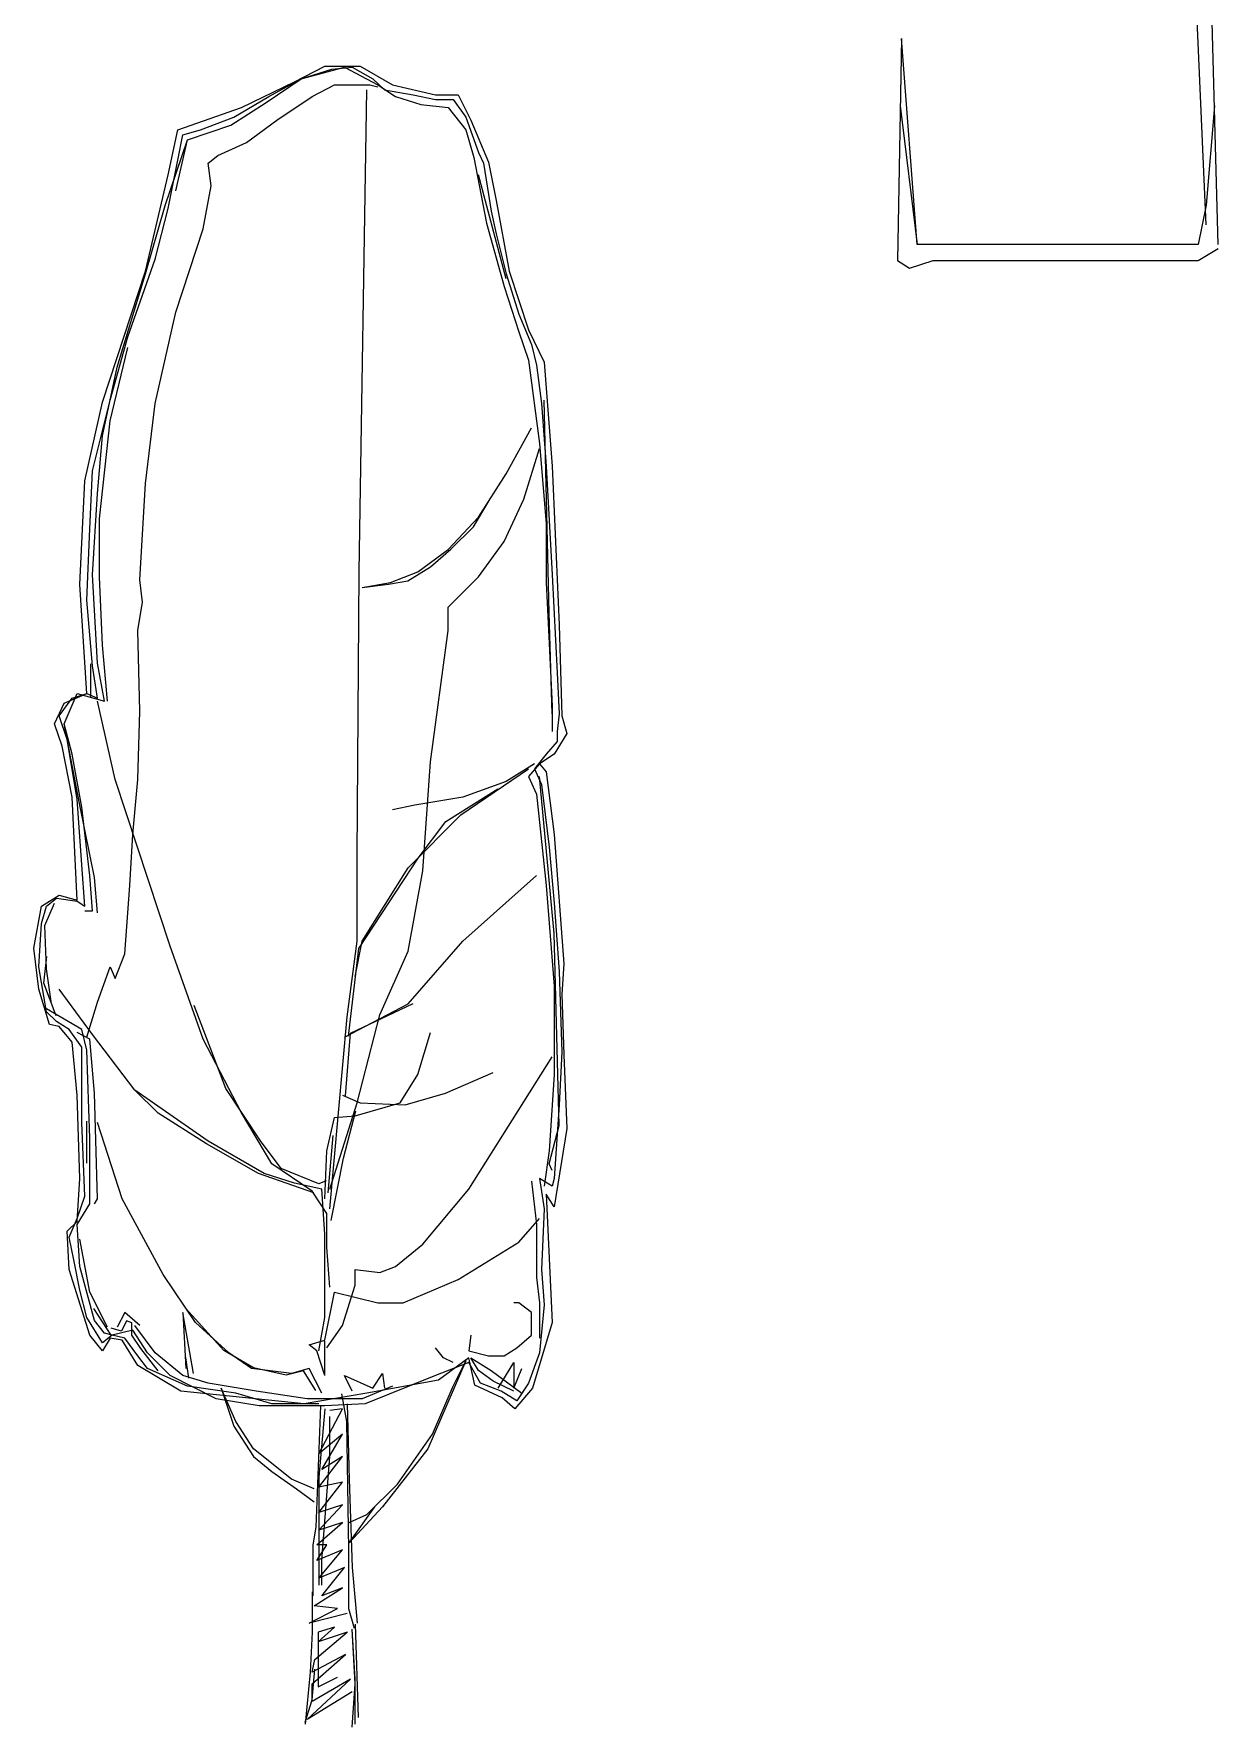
# Model space of a CAD drawing. Extents: x -42728 to 99010, y -18674 to 47645.
# Drawn here: x 47146 to 47943, y 725 to 1865 of the extents above; entities that cross this region are included whole.
import ezdxf

# ---------------------------------------------------------------- set-up
doc = ezdxf.new("R2010")
doc.units = 0
doc.header["$LTSCALE"] = 100
doc.header["$MEASUREMENT"] = 0
doc.layers.get('0').update_dxf_attribs({"linetype": 'CONTINUOUS'})
for name, color, linetype in [('2D', 7, 'CONTINUOUS'), ('家具', 223, 'CONTINUOUS'), ('结构线', 252, 'CONTINUOUS')]:
    doc.layers.add(name, color=color, linetype=linetype)

# ---------------------------------------------------------------- blocks, each defined once
blk = doc.blocks.new('A$C4CA55594')
at = {"layer": '2D', "color": 7}
for p, q in [((564.9, 16), (559.6, 218.5)), ((556.9, 29.3), (549, 207.9)), ((351.8, 154.6), (349.1, 5.3)), ((362.4, 16), (351.8, 154.6)), ((556.9, 42.6), (551.6, 16)), ((551.6, 16), (362.4, 16)), ((551.6, 5.3), (564.9, 13.3)), ((349.1, 5.3), (357.1, 0)), ((357.1, 0), (373.1, 5.3)), ((373.1, 5.3), (551.6, 5.3))]:
    blk.add_line(p, q, dxfattribs=at)
at = {"layer": '结构线'}
for p, q in [((350.9, 109.3), (362.4, 16)), ((562.5, 109.3), (556.9, 42.6)), ((562.5, 109.3), (562.5, 109.3))]:
    blk.add_line(p, q, dxfattribs=at)
blk = doc.blocks.new('A$C007B496C')
at = {"layer": '家具'}
blk.add_blockref('A$C4CA55594', (0, 0), dxfattribs=at)
blk = doc.blocks.new('A$C0155167F')
at = {"linetype": 'ByBlock'}
for p, q in [((250.6, 1582.1), (279.9, 1597.2)), ((257.2, 1584.9), (298.7, 1596.2)), ((279.9, 1597.2), (313.8, 1597.2)), ((286.5, 1594.3), (306.2, 1596.2)), ((298.7, 1596.2), (330.7, 1579.3)), ((306.2, 1596.2), (326, 1584.9)), ((313.8, 1597.2), (344.9, 1579.3)), ((199.8, 1557.6), (250.6, 1582.1)), ((223.3, 1562.3), (257.2, 1584.9)), ((226.1, 1568), (257.2, 1584.9)), ((257.2, 1584.9), (286.5, 1594.3)), ((326, 1584.9), (337.3, 1574.6)), ((192.2, 1548.2), (226.1, 1568)), ((233.7, 1545.3), (267.6, 1568)), ((267.6, 1568), (289.3, 1579.3)), ((289.3, 1579.3), (323.2, 1579.3)), ((312.8, 1111), (320.4, 1574.6)), ((323.2, 1579.3), (330.7, 1577.4)), ((330.7, 1579.3), (347.7, 1568)), ((337.3, 1574.6), (364.7, 1569.8)), ((344.9, 1579.3), (386.3, 1569.8)), ((347.7, 1568), (372.2, 1560.4)), ((364.7, 1569.8), (386.3, 1565.1)), ((386.3, 1569.8), (408, 1569.8)), ((386.3, 1565.1), (403.3, 1565.1)), ((403.3, 1565.1), (415.5, 1548.2)), ((408, 1569.8), (420.3, 1545.3)), ((138.5, 1535.9), (199.8, 1557.6)), ((160.2, 1535.9), (192.2, 1548.2)), ((189.4, 1540.6), (223.3, 1562.3)), ((372.2, 1560.4), (398.6, 1557.6)), ((398.6, 1557.6), (415.5, 1535.9)), ((415.5, 1548.2), (427.8, 1514.3)), ((129.1, 1492.6), (138.5, 1535.9)), ((138.5, 1506.7), (143.2, 1531.2)), ((143.2, 1531.2), (160.2, 1535.9)), ((147.9, 1526.5), (189.4, 1540.6)), ((204.5, 1523.7), (233.7, 1545.3)), ((415.5, 1535.9), (423.1, 1509.5)), ((420.3, 1545.3), (437.2, 1504.8)), ((126.3, 1463.4), (147.9, 1526.5)), ((136.6, 1477.5), (147.9, 1526.5)), ((177.1, 1511.4), (204.5, 1523.7)), ((129.1, 1460.5), (138.5, 1506.7)), ((167.7, 1503.9), (177.1, 1511.4)), ((170.6, 1482.2), (167.7, 1503.9)), ((423.1, 1509.5), (435.3, 1446.4)), ((427.8, 1514.3), (432.5, 1503.9)), ((432.5, 1503.9), (440, 1457.7)), ((437.2, 1504.8), (444.8, 1468.1)), ((107.4, 1400.2), (129.1, 1492.6)), ((163, 1440.8), (170.6, 1482.2)), ((454.2, 1392.7), (427.8, 1492.6)), ((444.8, 1468.1), (457, 1400.2)), ((107.4, 1397.4), (126.3, 1463.4)), ((116.8, 1411.5), (129.1, 1460.5)), ((440, 1457.7), (444.8, 1436)), ((136.6, 1360.7), (163, 1440.8)), ((435.3, 1446.4), (452.3, 1385.2)), ((444.8, 1436), (454.2, 1397.4)), ((90.5, 1337.1), (116.8, 1411.5)), ((66, 1274), (107.4, 1400.2)), ((80.1, 1307.9), (107.4, 1397.4)), ((452.3, 1385.2), (466.4, 1341.8)), ((454.2, 1397.4), (466.4, 1358.8)), ((457, 1400.2), (475.8, 1343.7)), ((116.8, 1273), (136.6, 1360.7)), ((466.4, 1358.8), (478.7, 1329.6)), ((73.5, 1275.9), (90.5, 1337.1)), ((466.4, 1341.8), (475.8, 1314.5)), ((475.8, 1343.7), (490.9, 1312.6)), ((73.5, 1256.1), (90.5, 1326.7)), ((478.7, 1329.6), (483.4, 1309.8)), ((66, 1241.9), (80.1, 1307.9)), ((475.8, 1314.5), (486.2, 1234.4)), ((483.4, 1309.8), (488.1, 1273)), ((490.9, 1312.6), (498.5, 1212.7)), ((49, 1198.6), (66, 1274)), ((56.5, 1208), (73.5, 1275.9)), ((107.4, 1195.8), (116.8, 1273)), ((488.1, 1273), (492.8, 1212.7)), ((495.6, 1071.4), (490.9, 1275.9)), ((63.1, 1161.8), (73.5, 1256.1)), ((61.2, 1186.3), (66, 1241.9)), ((454.2, 1205.2), (478.7, 1249.5)), ((471.1, 1180.7), (486.2, 1229.7)), ((486.2, 1234.4), (492.8, 1157.1)), ((53.7, 1152.4), (56.5, 1208)), ((427.8, 1163.7), (454.2, 1205.2)), ((492.8, 1212.7), (498.5, 1108.1)), ((498.5, 1212.7), (505.1, 1060.1)), ((44.3, 1098.7), (49, 1198.6)), ((101.8, 1103.4), (107.4, 1195.8)), ((56.5, 1108.1), (61.2, 1186.3)), ((422.8, 1154.3), (437.5, 1178.9)), ((452.3, 1140.2), (471.1, 1180.7)), ((63.1, 1106.2), (63.1, 1161.8)), ((398.6, 1132.6), (427.8, 1163.7)), ((492.8, 1157.1), (492.8, 1100.6)), ((50.9, 1083.6), (53.7, 1152.4)), ((401.1, 1132.7), (422.8, 1154.3)), ((427.8, 1106.2), (452.3, 1140.2)), ((369.4, 1111), (398.6, 1132.6)), ((381.4, 1115.9), (401.1, 1132.7)), ((61.2, 1023.3), (56.5, 1108.1)), ((310.9, 837.7), (312.8, 1111)), ((343, 1100.6), (369.4, 1111)), ((359.8, 1102.2), (381.4, 1115.9)), ((498.5, 1108.1), (503.2, 1013.9)), ((50.9, 994.1), (44.3, 1098.7)), ((66, 1040.3), (63.1, 1106.2)), ((104.6, 1081.7), (101.8, 1103.4)), ((315.7, 1095.9), (343, 1100.6)), ((315.7, 1095.9), (341.1, 1099.2)), ((341.1, 1099.2), (359.8, 1102.2)), ((398.6, 1077), (427.8, 1106.2)), ((492.8, 1100.6), (495.6, 1042.2)), ((56.5, 1020.5), (50.9, 1083.6)), ((99.9, 1054.4), (104.6, 1081.7)), ((398.6, 1054.4), (398.6, 1077)), ((498.5, 974.3), (495.6, 1071.4)), ((505.1, 1060.1), (507.9, 972.4)), ((101.8, 977.1), (99.9, 1054.4)), ((381.6, 928.2), (398.6, 1054.4)), ((495.6, 1042.2), (498.5, 981.9)), ((70.7, 986.6), (66, 1040.3)), ((54.8, 991), (54.8, 1022.5)), ((61.2, 989.4), (56.5, 1020.5)), ((67.8, 986.6), (61.2, 1023.3)), ((503.2, 1013.9), (505.1, 974.3)), ((29.2, 964.9), (41.5, 994.1)), ((29.2, 984.7), (50.9, 994.1)), ((36.7, 989.4), (50.9, 994.1)), ((41.5, 994.1), (67.8, 986.6)), ((50.9, 994.1), (61.2, 989.4)), ((19.8, 964.9), (29.2, 984.7)), ((24.5, 972.4), (36.7, 989.4)), ((78.2, 911.2), (61.2, 986.6)), ((99.9, 911.2), (101.8, 977.1)), ((498.5, 981.9), (498.5, 957.4)), ((27.3, 943.2), (19.8, 964.9)), ((32, 949.8), (24.5, 972.4)), ((44.3, 886.7), (29.2, 964.9)), ((36.7, 935.7), (29.2, 964.9)), ((505.1, 974.3), (503.2, 957.4)), ((507.9, 972.4), (512.6, 955.5)), ((41.5, 892.3), (32, 949.8)), ((503.2, 947.9), (492.8, 935.7)), ((512.6, 955.5), (500.3, 935.7)), ((503.2, 957.4), (503.2, 947.9)), ((36.7, 894.2), (27.3, 943.2)), ((46.2, 884.8), (36.7, 935.7)), ((374.1, 823.6), (381.6, 928.2)), ((492.8, 935.7), (481.5, 921.6)), ((500.3, 935.7), (486.2, 926.3)), ((410.8, 877.3), (475.8, 921.6)), ((481.5, 926.3), (454.2, 909.3)), ((486.2, 926.3), (475.8, 914)), ((475.8, 914), (483.4, 897.1)), ((481.5, 921.6), (488.1, 906.5)), ((486.2, 926.3), (492.8, 918.7)), ((500.3, 763.3), (486.2, 914)), ((492.8, 918.7), (500.3, 858.4)), ((131, 751), (78.2, 911.2)), ((95.2, 858.4), (99.9, 911.2)), ((396.2, 870.9), (446.4, 902.4)), ((454.2, 909.3), (412.7, 894.2)), ((483.4, 897.1), (492.8, 809.4)), ((488.1, 906.5), (495.6, 846.2)), ((41.5, 795.3), (36.7, 894.2)), ((46.2, 829.2), (41.5, 892.3)), ((58.4, 817), (44.3, 886.7)), ((53.7, 818.8), (46.2, 884.8)), ((366.5, 886.7), (344.9, 882)), ((412.7, 894.2), (366.5, 886.7)), ((359.9, 826.4), (410.8, 877.3)), ((369.6, 835.5), (396.2, 870.9)), ((92.3, 809.4), (95.2, 858.4)), ((500.3, 858.4), (509.8, 734)), ((310.9, 755.7), (310.9, 837.7)), ((312.6, 748.9), (369.6, 835.5)), ((495.6, 846.2), (500.3, 792.5)), ((49, 789.6), (46.2, 829.2)), ((56.5, 784.9), (53.7, 818.8)), ((61.2, 783), (58.4, 817)), ((315.7, 755.7), (359.9, 826.4)), ((359.9, 746.3), (374.1, 823.6)), ((412.7, 755.7), (483.4, 818.8)), ((7.5, 789.6), (24.5, 800)), ((24.5, 800), (41.5, 795.3)), ((87.6, 743.5), (92.3, 809.4)), ((492.8, 809.4), (500.3, 712.4)), ((0, 749.1), (7.5, 789.6)), ((7.5, 772.7), (12.2, 789.6)), ((10.4, 770.8), (19.8, 792.5)), ((12.2, 789.6), (21.7, 797.2)), ((21.7, 797.2), (41.5, 794.3)), ((41.5, 794.3), (49, 789.6)), ((49, 784.9), (56.5, 784.9)), ((500.3, 792.5), (505.1, 726.5)), ((4.7, 731.2), (7.5, 772.7)), ((12.2, 729.3), (10.4, 770.8)), ((4.7, 709.5), (0, 749.1)), ((163, 661.5), (131, 751)), ((301.5, 683.2), (310.9, 755.7)), ((309.1, 721.8), (315.7, 755.7)), ((359.9, 695.4), (412.7, 755.7)), ((505.1, 578.6), (500.3, 763.3)), ((9.5, 715.4), (12.4, 741)), ((78.2, 719.9), (87.6, 743.5)), ((302.7, 664.3), (312.6, 748.9)), ((332.6, 685), (359.9, 746.3)), ((509.8, 734), (507.9, 704.8)), ((12.2, 687.9), (4.7, 731.2)), ((17, 695.4), (12.2, 729.3)), ((61.2, 697.3), (73.5, 731.2)), ((73.5, 731.2), (78.2, 719.9)), ((505.1, 726.5), (507.9, 649.2)), ((15.1, 675.6), (4.7, 709.5)), ((21.3, 684), (9.5, 715.4)), ((56.5, 666.2), (24.5, 709.5)), ((500.3, 712.4), (500.3, 627.6)), ((507.9, 704.8), (509.8, 646.4)), ((46.2, 670.9), (12.2, 690.7)), ((21.7, 678.4), (12.2, 687.9)), ((50.9, 663.4), (61.2, 697.3)), ((184.6, 614.1), (154.1, 693.8)), ((298.7, 663.4), (359.9, 695.4)), ((304.7, 667.2), (364.7, 695.8)), ((310.9, 600.2), (332.6, 685)), ((24.5, 673.7), (15.1, 675.6)), ((33.9, 670.9), (21.7, 678.4)), ((36.7, 658.7), (24.5, 673.7)), ((46.2, 653.9), (33.9, 670.9)), ((53.7, 661.5), (41.5, 668.1)), ((50.9, 651.1), (46.2, 670.9)), ((284.6, 498.5), (301.5, 683.2)), ((369.4, 627.6), (381.6, 668.1)), ((41.5, 607.8), (36.7, 658.7)), ((46.2, 581.4), (46.2, 653.9)), ((58.4, 609.7), (53.7, 661.5)), ((97.1, 612.5), (56.5, 666.2)), ((199.8, 590.8), (163, 661.5)), ((299.8, 607.2), (304.7, 667.2)), ((53.7, 566.3), (50.9, 651.1)), ((418.4, 517.3), (498.5, 644.5)), ((507.9, 649.2), (505.1, 598.4)), ((509.8, 646.4), (512.6, 575.7)), ((352.4, 600.2), (369.4, 627.6)), ((395.8, 609.7), (441.9, 629.4)), ((500.3, 627.6), (495.6, 554.1)), ((44.3, 527.7), (41.5, 607.8)), ((61.2, 507.9), (58.4, 609.7)), ((119.7, 590.5), (97.1, 612.5)), ((167.7, 563.5), (97.1, 612.5)), ((218.1, 563.9), (184.6, 614.1)), ((296.8, 607.8), (313.8, 600.2)), ((357.1, 598.4), (395.8, 609.7)), ((165.9, 561), (119.7, 590.5)), ((229, 541.8), (199.8, 590.8)), ((284.6, 517.3), (310.9, 600.2)), ((289.3, 586.1), (309.1, 588)), ((297.8, 547.2), (309.6, 592.5)), ((309.1, 588), (352.4, 600.2)), ((313.8, 600.2), (357.1, 598.4)), ((505.1, 598.4), (500.3, 527.7)), ((49, 510.7), (46.2, 581.4)), ((50.8, 542.3), (50.8, 582.6)), ((84.8, 507.9), (61.2, 581.4)), ((281.7, 554.1), (289.3, 586.1)), ((495.6, 541.8), (505.1, 578.6)), ((512.6, 575.7), (500.3, 500.4)), ((53.7, 503.2), (53.7, 566.3)), ((216.1, 532.4), (165.9, 561)), ((221.4, 532.4), (167.7, 563.5)), ((237.8, 537.3), (218.1, 563.9)), ((279.9, 507.9), (281.7, 554.1)), ((283, 513.7), (288, 568.8)), ((495.6, 554.1), (490.9, 520.1)), ((267.6, 515.4), (229, 541.8)), ((274.2, 522.6), (237.8, 537.3)), ((286, 487.2), (297.8, 547.2)), ((498.5, 535.2), (495.6, 541.8)), ((41.5, 486.2), (44.3, 527.7)), ((269.3, 513.7), (216.1, 532.4)), ((250.6, 523), (221.4, 532.4)), ((277, 517.3), (250.6, 523)), ((281.1, 525.5), (274.2, 522.6)), ((478.7, 524.9), (483.4, 483.4)), ((486.2, 527.7), (490.9, 498.5)), ((498.5, 520.1), (486.2, 527.7)), ((500.3, 527.7), (498.5, 520.1)), ((41.5, 489), (49, 510.7)), ((58.4, 503.2), (61.2, 507.9)), ((124.4, 435.3), (84.8, 507.9)), ((281.7, 493.8), (267.6, 515.4)), ((279.9, 474), (277, 517.3)), ((374.1, 464.5), (418.4, 517.3)), ((492.8, 512.6), (498.5, 389.2)), ((500.3, 500.4), (492.8, 512.6)), ((33.9, 471.1), (41.5, 489)), ((41.5, 483.4), (53.7, 503.2)), ((281.7, 461.7), (281.7, 493.8)), ((466.4, 466.4), (486.2, 489)), ((490.9, 498.5), (488.1, 440)), ((32, 476.8), (41.5, 486.2)), ((33.9, 440), (32, 476.8)), ((44.3, 442.9), (41.5, 483.4)), ((279.9, 393.9), (279.9, 474)), ((483.4, 483.4), (483.4, 432.5)), ((38.6, 449.5), (33.9, 471.1)), ((53.7, 418.4), (44.3, 469.3)), ((284.6, 423.1), (281.7, 461.7)), ((347.7, 442.9), (374.1, 464.5)), ((408, 430.6), (466.4, 466.4)), ((53.7, 376.9), (33.9, 440)), ((44.3, 420.3), (38.6, 449.5)), ((58.4, 391), (44.3, 442.9)), ((309.1, 440), (332.6, 437.2)), ((309.1, 425), (309.1, 440)), ((332.6, 437.2), (347.7, 442.9)), ((488.1, 440), (490.9, 406.1)), ((155.5, 389.2), (124.4, 435.3)), ((296.8, 386.3), (309.1, 425)), ((355.2, 408), (408, 430.6)), ((483.4, 432.5), (486.2, 408)), ((50.9, 393.9), (44.3, 420.3)), ((70.7, 384.5), (53.7, 418.4)), ((279.9, 372.2), (289.3, 418.4)), ((289.3, 418.4), (330.7, 408)), ((330.7, 408), (355.2, 408)), ((466.4, 408), (461.7, 408)), ((478.7, 398.6), (466.4, 408)), ((486.2, 408), (486.2, 374.1)), ((66, 369.4), (50.9, 393.9)), ((74.4, 377), (57.7, 402.5)), ((67.8, 378.8), (58.4, 391)), ((87.6, 398.6), (80.1, 384.5)), ((101.8, 386.3), (87.6, 398.6)), ((143.2, 398.6), (146.1, 344.9)), ((153.6, 340.2), (143.2, 398.6)), ((182.7, 362.2), (146.3, 402.5)), ((274.2, 361.8), (279.9, 393.9)), ((478.7, 376.9), (478.7, 398.6)), ((490.9, 406.1), (486.2, 360)), ((66, 361.8), (53.7, 376.9)), ((75.4, 376.9), (66, 369.4)), ((75.4, 376.9), (67.8, 378.8)), ((84.3, 380.9), (74.4, 383.8)), ((95.2, 381.6), (75.4, 376.9)), ((87.6, 374.1), (75.4, 376.9)), ((89.2, 390.7), (84.3, 380.9)), ((94.1, 388.8), (89.2, 390.7)), ((94.1, 377), (94.1, 388.8)), ((103, 364.2), (94.1, 377)), ((109.3, 360), (95.2, 381.6)), ((116.8, 360), (97.1, 386.3)), ((187.5, 360), (155.5, 389.2)), ((281.7, 364.7), (296.8, 386.3)), ((420.3, 376.9), (418.4, 361.8)), ((464.5, 364.7), (478.7, 376.9)), ((498.5, 389.2), (479.6, 326)), ((73.5, 374.1), (66, 361.8)), ((84.8, 372.2), (73.5, 374.1)), ((99.9, 347.7), (84.8, 372.2)), ((99.9, 357.1), (87.6, 374.1)), ((119.7, 342.5), (103, 364.2)), ((131, 338.3), (109.3, 360)), ((143.2, 338.3), (116.8, 360)), ((211.2, 345.5), (182.7, 362.2)), ((209.2, 344.9), (187.5, 360)), ((264.8, 367.5), (279.9, 372.2)), ((272.3, 361.8), (264.8, 367.5)), ((279.9, 338.3), (272.3, 361.8)), ((279.9, 338.3), (279.9, 371.3)), ((393.9, 355.2), (386.3, 364.7)), ((418.4, 361.8), (437.2, 357.1)), ((452.3, 357.1), (464.5, 364.7)), ((486.2, 360), (475.8, 330.7)), ((109.3, 344.9), (99.9, 357.1)), ((141.3, 323.2), (99.9, 347.7)), ((147.9, 327.9), (109.3, 344.9)), ((149.2, 335.6), (146.3, 355.3)), ((247.8, 340.2), (209.2, 344.9)), ((242.7, 338.6), (211.2, 345.5)), ((259.4, 342.5), (242.7, 338.6)), ((264.8, 344.9), (247.8, 340.2)), ((271.2, 323.8), (259.4, 342.5)), ((277, 321.3), (264.8, 344.9)), ((415.5, 352.4), (378.8, 267.6)), ((418.4, 350.5), (386.3, 338.3)), ((418.4, 355.2), (389.2, 333.6)), ((403.3, 350.5), (393.9, 355.2)), ((403.3, 327.9), (415.5, 352.4)), ((424, 328.9), (418.4, 355.2)), ((429.7, 330.7), (418.4, 350.5)), ((420.3, 355.2), (440, 343)), ((427.8, 343), (420.3, 355.2)), ((441.9, 332.6), (427.8, 343)), ((437.2, 357.1), (452.3, 357.1)), ((440, 343), (469.3, 321.3)), ((446.6, 326), (461.7, 350.5)), ((461.7, 350.5), (461.7, 326)), ((461.7, 326), (469.3, 344.9)), ((175.3, 315.7), (131, 338.3)), ((167.7, 330.7), (143.2, 338.3)), ((194.1, 321.3), (147.9, 327.9)), ((213.9, 323.2), (167.7, 330.7)), ((180, 326), (192.2, 289.3)), ((194.1, 294), (180, 326)), ((298.7, 338.3), (326, 326)), ((306.2, 323.2), (298.7, 338.3)), ((344.9, 327.9), (315.7, 315.7)), ((386.3, 338.3), (318.5, 311)), ((389.2, 333.6), (320.4, 321.3)), ((326, 326), (335.4, 340.2)), ((335.4, 340.2), (337.3, 326)), ((383.5, 281.7), (403.3, 327.9)), ((450.4, 316.6), (424, 328.9)), ((449.5, 323.2), (429.7, 330.7)), ((461.7, 323.2), (441.9, 332.6)), ((479.6, 326), (462.7, 306.2)), ((475.8, 330.7), (464.5, 313.8)), ((260.1, 311), (141.3, 323.2)), ((216.7, 309.1), (175.3, 315.7)), ((229, 311), (194.1, 321.3)), ((262.9, 315.7), (213.9, 323.2)), ((274.2, 311), (229, 311)), ((320.4, 321.3), (260.1, 311)), ((315.7, 315.7), (262.9, 315.7)), ((318.5, 311), (279.9, 309.1)), ((295.9, 320.4), (300.6, 294)), ((301.5, 311), (303.4, 238.4)), ((464.5, 313.8), (449.5, 323.2)), ((462.7, 306.2), (450.4, 316.6)), ((211.1, 267.6), (194.1, 294)), ((279.9, 309.1), (216.7, 309.1)), ((271.4, 192.2), (276.1, 309.1)), ((279.9, 306.2), (274.2, 240.3)), ((274.2, 262.9), (296.8, 306.2)), ((296.8, 306.2), (284.6, 304.4)), ((284.6, 260.1), (284.6, 298.7)), ((300.6, 294), (302.5, 170.6)), ((192.2, 289.3), (211.1, 260.1)), ((296.8, 281.7), (274.2, 262.9)), ((277, 247.8), (296.8, 281.7)), ((349.6, 233.7), (383.5, 281.7)), ((247.8, 238.4), (211.1, 267.6)), ((378.8, 267.6), (335.4, 212)), ((211.1, 260.1), (229, 245.9)), ((229, 245.9), (252.5, 229)), ((274.2, 230.9), (296.8, 260.1)), ((296.8, 260.1), (277, 247.8)), ((277, 160.2), (284.6, 260.1)), ((269.5, 229), (247.8, 238.4)), ((252.5, 229), (269.5, 216.7)), ((274.2, 240.3), (274.2, 136.6)), ((296.8, 235.6), (274.2, 230.9)), ((274.2, 206.4), (296.8, 235.6)), ((303.4, 238.4), (306.2, 153.6)), ((320.4, 204.5), (349.6, 233.7)), ((296.8, 213.9), (274.2, 206.4)), ((274.2, 189.4), (296.8, 213.9)), ((303.4, 177.1), (327.9, 212)), ((335.4, 212), (303.4, 177.1)), ((272.3, 175.3), (296.8, 196.9)), ((296.8, 196.9), (274.2, 189.4)), ((303.4, 196.9), (320.4, 204.5)), ((268.5, 175.3), (271.4, 192.2)), ((268.5, 126.3), (268.5, 175.3)), ((281.7, 175.3), (272.3, 175.3)), ((272.3, 160.2), (281.7, 175.3)), ((296.8, 170.6), (272.3, 160.2)), ((274.2, 143.2), (296.8, 170.6)), ((302.5, 170.6), (302.5, 114)), ((298.7, 153.6), (274.2, 143.2)), ((277, 136.6), (277, 160.2)), ((277, 126.3), (298.7, 153.6)), ((306.2, 153.6), (310.9, 99.9)), ((269.5, 116.8), (296.8, 133.8)), ((296.8, 133.8), (277, 126.3)), ((264.8, 99.9), (292.1, 114)), ((267.6, 130), (267.6, 91.4)), ((292.1, 114), (269.5, 116.8)), ((302.5, 114), (308.1, 95.2)), ((301.5, 109.3), (264.8, 99.9)), ((309.1, 98.9), (311.9, 9.4)), ((267.6, 91.4), (265.7, 52.8)), ((270.4, 65), (301.5, 91.4)), ((289.3, 96.1), (273.3, 91.4)), ((273.3, 82), (289.3, 96.1)), ((273.3, 91.4), (273.3, 38.6)), ((301.5, 91.4), (273.3, 82)), ((309.1, 46.2), (306.2, 94.2)), ((309.1, 41.5), (306.2, 94.2)), ((299.6, 69.7), (267.6, 52.8)), ((267.6, 41.5), (299.6, 69.7)), ((265.7, 52.8), (261, 2.8)), ((267.6, 52.8), (270.4, 65)), ((267.6, 26.4), (270.4, 55.6)), ((262.9, 7.5), (304.4, 46.2)), ((306.2, 33.9), (262.9, 7.5)), ((304.4, 46.2), (267.6, 24.5)), ((267.6, 24.5), (267.6, 41.5)), ((273.3, 38.6), (292.1, 48.1)), ((306.2, 0), (309.1, 41.5)), ((309.1, 2.8), (309.1, 46.2)), ((261, 4.7), (267.6, 26.4))]:
    blk.add_line(p, q, dxfattribs=at)

msp = doc.modelspace()

# ---------------------------------------------------------------- block references
msp.add_blockref('A$C007B496C', (47378.43053, 1707.47404))
at = {"xscale": 0.7, "yscale": 0.7, "zscale": 0.7}
msp.add_blockref('A$C0155167F', (47146.03807, 725.49311), dxfattribs=at)

doc.saveas('drawing.dxf')
